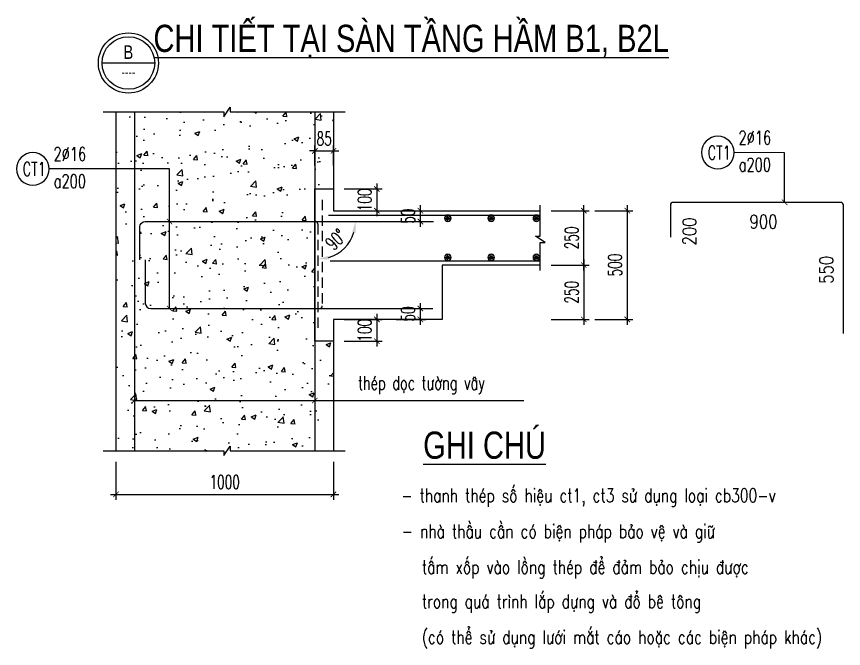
# Model space of a CAD drawing. Header units: millimetres. Extents: x -143483 to 1166745, y -1448440 to -1202244.
# Drawn here: x -88918 to -73706, y -1410138 to -1398512 of the extents above; entities that cross this region are included whole.
import ezdxf
from ezdxf.enums import TextEntityAlignment as Align

# ---------------------------------------------------------------- set-up
doc = ezdxf.new("R2010")
doc.units = ezdxf.units.MM
doc.header["$LTSCALE"] = 30
doc.header["$PDMODE"] = 3
doc.linetypes.add('DASHED', pattern=[19.05, 12.7, -6.35])
doc.layers.get('0').update_dxf_attribs({"lineweight": 9})
doc.layers.get('Defpoints').update_dxf_attribs({"lineweight": 9})
for name, color, linetype in [('ccu11-Chidan', 9, 'Continuous'), ('ccu11-Cotthep', 9, 'Continuous'), ('ccu11-Dim', 8, 'Continuous'), ('ccu11-Hatch', 8, 'Continuous'), ('ccu11-Manh', 8, 'Continuous'), ('ccu11-Text', 31, 'Continuous'), ('ccu11-Thay', 7, 'Continuous'), ('ccu11-Thep', 4, 'Continuous'), ('ccu11-Thep doc', 4, 'Continuous')]:
    doc.layers.add(name, color=color, linetype=linetype)
doc.styles.add('ccu11-dim', font='vnsimli.shx', dxfattribs={"width": 0.65, "bigfont": 'bigfont.shx'})
doc.styles.add('ccu11-VnAvantH', font='VHAVAN.TTF')
doc.styles.add('ccu11-VnAvH-B', font='VHAVANB.TTF')
doc.styles.add('ccu11-vnsimli', font='vnsimli.shx', dxfattribs={"width": 0.8, "bigfont": 'vns.shx'})
doc.styles.add('ccu11-vnsimple', font='vnsimple.shx', dxfattribs={"bigfont": 'bigfont.shx'})
doc.styles.add('ccu11_simli', font='vnsimli.shx', dxfattribs={"width": 0.8})
doc.styles.add('VNTIMEH', font='vnsimli.shx', dxfattribs={"width": 0.8, "bigfont": 'bigfont.shx'})
doc.dimstyles.new('ccu11-100', dxfattribs={"dimscale": 100, "dimtxt": 2.5, "dimasz": 1, "dimexe": 1, "dimexo": 2, "dimgap": 1, "dimtad": 1, "dimdec": 0, "dimdsep": 46, "dimtxsty": 'ccu11-dim', "dimblk": 'ARCHTICK', "dimcen": -1, "dimdle": 1, "dimclrd": 256, "dimclre": 256, "dimclrt": 3, "dimadec": 0, "dimazin": 2, "dimtfac": 0.1, "dimtdec": 0, "dimtmove": 0, "dimatfit": 1, "dimldrblk": 'ARCHTICK', "dimfxl": 0, "dimtvp": 0.833333, "dimtolj": 1, "dimtzin": 12, "dimarcsym": 0})
doc.dimstyles.new('ccu11-100x4', dxfattribs={"dimscale": 100, "dimtxt": 2.5, "dimasz": 1, "dimexe": 1, "dimexo": 2, "dimgap": 1, "dimtad": 1, "dimdec": 0, "dimlfac": 0.25, "dimdsep": 46, "dimtxsty": 'ccu11-dim', "dimblk": 'ARCHTICK', "dimcen": -1, "dimdle": 1, "dimclrd": 256, "dimclre": 256, "dimclrt": 3, "dimadec": 0, "dimazin": 2, "dimtfac": 0.1, "dimtdec": 0, "dimtmove": 0, "dimatfit": 1, "dimldrblk": 'ARCHTICK', "dimfxl": 0, "dimtvp": 0.833333, "dimtolj": 1, "dimtzin": 12, "dimarcsym": 0})

# ---------------------------------------------------------------- blocks, each defined once
blk = doc.blocks.new('_ARCHTICK')
at = {"color": 0, "linetype": 'ByBlock', "const_width": 0.15}
blk.add_lwpolyline([(-0.5, -0.5), (0.5, 0.5)], dxfattribs=at)
blk = doc.blocks.new('*D903')
at = {"layer": 'ccu11-Dim', "lineweight": -2, "ltscale": 10000, "transparency": 16777216}
for p, q in [((-87089, -1406703), (-87089, -1407403)), ((-83089, -1406703), (-83089, -1407403)), ((-87189, -1407303), (-82989, -1407303))]:
    blk.add_line(p, q, dxfattribs=at)
at = {"layer": 'Defpoints', "color": 0, "ltscale": 10000, "transparency": 16777216}
for p in [(-87089, -1406503), (-83089, -1406503), (-83089, -1407303)]:
    blk.add_point(p, dxfattribs=at)
at = {"layer": 'ccu11-Dim', "lineweight": -2, "ltscale": 10000, "transparency": 16777216, "xscale": 100, "yscale": 100, "zscale": 100, "rotation": 180}
blk.add_blockref('_ARCHTICK', (-87089, -1407303), dxfattribs=at)
at = {"layer": 'ccu11-Dim', "lineweight": -2, "ltscale": 10000, "transparency": 16777216, "xscale": 100, "yscale": 100, "zscale": 100}
blk.add_blockref('_ARCHTICK', (-83089, -1407303), dxfattribs=at)
at = {"layer": 'ccu11-Dim', "color": 3, "ltscale": 10000, "transparency": 16777216, "insert": (-85089, -1407078), "char_height": 250, "attachment_point": 5, "style": 'ccu11-dim'}
blk.add_mtext('\\A1;1000', dxfattribs=at)
blk = doc.blocks.new('*D904')
at = {"layer": 'ccu11-Dim', "lineweight": -2, "transparency": 16777216}
for p, q in [((-79083, -1402084), (-78383, -1402084)), ((-78483, -1403184), (-78483, -1401984)), ((-79083, -1403084), (-78383, -1403084))]:
    blk.add_line(p, q, dxfattribs=at)
at = {"layer": 'Defpoints', "color": 0, "transparency": 16777216}
for p in [(-79283, -1402084), (-78483, -1402084), (-79283, -1403084)]:
    blk.add_point(p, dxfattribs=at)
at = {"layer": 'ccu11-Dim', "lineweight": -2, "transparency": 16777216, "xscale": 100, "yscale": 100, "zscale": 100}
for p, rotation in [((-78483, -1402084), 90), ((-78483, -1403084), 270)]:
    blk.add_blockref('_ARCHTICK', p, dxfattribs=dict(at, rotation=rotation))
at = {"layer": 'ccu11-Dim', "color": 3, "transparency": 16777216, "insert": (-78708, -1402584), "char_height": 250, "attachment_point": 5, "rotation": 90, "style": 'ccu11-dim'}
blk.add_mtext('\\A1;250', dxfattribs=at)
blk = doc.blocks.new('*D905')
at = {"layer": 'ccu11-Dim', "lineweight": -2, "transparency": 16777216}
for p, q in [((-78483, -1402984), (-78483, -1404184)), ((-79083, -1403084), (-78383, -1403084)), ((-79083, -1404084), (-78383, -1404084))]:
    blk.add_line(p, q, dxfattribs=at)
at = {"layer": 'Defpoints', "color": 0, "transparency": 16777216}
for p in [(-79283, -1403084), (-79283, -1404084), (-78483, -1404084)]:
    blk.add_point(p, dxfattribs=at)
at = {"layer": 'ccu11-Dim', "lineweight": -2, "transparency": 16777216, "xscale": 100, "yscale": 100, "zscale": 100}
for p, rotation in [((-78483, -1403084), 90), ((-78483, -1404084), 270)]:
    blk.add_blockref('_ARCHTICK', p, dxfattribs=dict(at, rotation=rotation))
at = {"layer": 'ccu11-Dim', "color": 3, "transparency": 16777216, "insert": (-78708, -1403584), "char_height": 250, "attachment_point": 5, "rotation": 90, "style": 'ccu11-dim'}
blk.add_mtext('\\A1;250', dxfattribs=at)
blk = doc.blocks.new('*D906')
at = {"layer": 'ccu11-Dim', "lineweight": -2, "transparency": 16777216}
for p, q in [((-81490, -1404184), (-81490, -1403784)), ((-81932, -1403884), (-81390, -1403884)), ((-81932, -1404084), (-81390, -1404084))]:
    blk.add_line(p, q, dxfattribs=at)
at = {"layer": 'Defpoints', "color": 0, "transparency": 16777216}
for p in [(-82132, -1403884), (-81490, -1403884), (-82132, -1404084)]:
    blk.add_point(p, dxfattribs=at)
at = {"layer": 'ccu11-Dim', "lineweight": -2, "transparency": 16777216, "xscale": 100, "yscale": 100, "zscale": 100}
for p, rotation in [((-81490, -1403884), 90), ((-81490, -1404084), 270)]:
    blk.add_blockref('_ARCHTICK', p, dxfattribs=dict(at, rotation=rotation))
at = {"layer": 'ccu11-Dim', "color": 3, "transparency": 16777216, "insert": (-81715, -1403984), "char_height": 250, "attachment_point": 5, "rotation": 90, "style": 'ccu11-dim'}
blk.add_mtext('\\A1;50', dxfattribs=at)
blk = doc.blocks.new('*D907')
at = {"layer": 'ccu11-Dim', "lineweight": -2, "transparency": 16777216}
for p, q in [((-83429, -1401255), (-83429, -1400883)), ((-83089, -1401255), (-83089, -1400883)), ((-83429, -1400983), (-83529, -1400983)), ((-83429, -1400983), (-83089, -1400983)), ((-83089, -1400983), (-82989, -1400983))]:
    blk.add_line(p, q, dxfattribs=at)
at = {"layer": 'Defpoints', "color": 0, "transparency": 16777216}
for p in [(-83089, -1400983), (-83429, -1401455), (-83089, -1401455)]:
    blk.add_point(p, dxfattribs=at)
at = {"layer": 'ccu11-Dim', "lineweight": -2, "transparency": 16777216, "xscale": 100, "yscale": 100, "zscale": 100}
blk.add_blockref('_ARCHTICK', (-83429, -1400983), dxfattribs=at)
at = {"layer": 'ccu11-Dim', "lineweight": -2, "transparency": 16777216, "xscale": 100, "yscale": 100, "zscale": 100, "rotation": 180}
blk.add_blockref('_ARCHTICK', (-83089, -1400983), dxfattribs=at)
at = {"layer": 'ccu11-Dim', "color": 3, "transparency": 16777216, "insert": (-83259, -1400758), "char_height": 250, "attachment_point": 5, "style": 'ccu11-dim'}
blk.add_mtext('\\A1;85', dxfattribs=at)
blk = doc.blocks.new('*D908')
at = {"layer": 'ccu11-Dim', "lineweight": -2, "transparency": 16777216}
for p, q in [((-82889, -1404084), (-82190, -1404084)), ((-82290, -1403984), (-82290, -1404584)), ((-82889, -1404484), (-82190, -1404484))]:
    blk.add_line(p, q, dxfattribs=at)
at = {"layer": 'Defpoints', "color": 0, "transparency": 16777216}
for p in [(-83089, -1404084), (-83089, -1404484), (-82290, -1404484)]:
    blk.add_point(p, dxfattribs=at)
at = {"layer": 'ccu11-Dim', "lineweight": -2, "transparency": 16777216, "xscale": 100, "yscale": 100, "zscale": 100}
for p, rotation in [((-82290, -1404084), 90), ((-82290, -1404484), 270)]:
    blk.add_blockref('_ARCHTICK', p, dxfattribs=dict(at, rotation=rotation))
at = {"layer": 'ccu11-Dim', "color": 3, "transparency": 16777216, "insert": (-82515, -1404284), "char_height": 250, "attachment_point": 5, "rotation": 90, "style": 'ccu11-dim'}
blk.add_mtext('\\A1;100', dxfattribs=at)
blk = doc.blocks.new('*D909')
at = {"layer": 'ccu11-Dim', "lineweight": -2, "transparency": 16777216}
for p, q in [((-82290, -1401584), (-82290, -1402184)), ((-82889, -1401684), (-82190, -1401684)), ((-82889, -1402084), (-82190, -1402084))]:
    blk.add_line(p, q, dxfattribs=at)
at = {"layer": 'Defpoints', "color": 0, "transparency": 16777216}
for p in [(-83089, -1401684), (-83089, -1402084), (-82290, -1402084)]:
    blk.add_point(p, dxfattribs=at)
at = {"layer": 'ccu11-Dim', "lineweight": -2, "transparency": 16777216, "xscale": 100, "yscale": 100, "zscale": 100}
for p, rotation in [((-82290, -1401684), 90), ((-82290, -1402084), 270)]:
    blk.add_blockref('_ARCHTICK', p, dxfattribs=dict(at, rotation=rotation))
at = {"layer": 'ccu11-Dim', "color": 3, "transparency": 16777216, "insert": (-82515, -1401884), "char_height": 250, "attachment_point": 5, "rotation": 90, "style": 'ccu11-dim'}
blk.add_mtext('\\A1;100', dxfattribs=at)
blk = doc.blocks.new('*D910')
at = {"layer": 'ccu11-Dim', "lineweight": -2, "transparency": 16777216}
for p, q in [((-82889, -1402084), (-81390, -1402084)), ((-81490, -1402384), (-81490, -1401984)), ((-82889, -1402284), (-81390, -1402284))]:
    blk.add_line(p, q, dxfattribs=at)
at = {"layer": 'Defpoints', "color": 0, "transparency": 16777216}
for p in [(-83089, -1402084), (-81490, -1402084), (-83089, -1402284)]:
    blk.add_point(p, dxfattribs=at)
at = {"layer": 'ccu11-Dim', "lineweight": -2, "transparency": 16777216, "xscale": 100, "yscale": 100, "zscale": 100}
for p, rotation in [((-81490, -1402084), 90), ((-81490, -1402284), 270)]:
    blk.add_blockref('_ARCHTICK', p, dxfattribs=dict(at, rotation=rotation))
at = {"layer": 'ccu11-Dim', "color": 3, "transparency": 16777216, "insert": (-81715, -1402184), "char_height": 250, "attachment_point": 5, "rotation": 90, "style": 'ccu11-dim'}
blk.add_mtext('\\A1;50', dxfattribs=at)
blk = doc.blocks.new('*D920')
at = {"layer": 'ccu11-Dim', "lineweight": -2, "transparency": 16777216}
blk.add_arc((-83375, -1402284), 692, 286.6127, 343.3873, dxfattribs=at)
at = {"layer": 'ccu11-Dim', "transparency": 16777216}
for points in [[(-82744, -1402477), (-82678, -1402487), (-82682, -1402284)], [(-83172, -1402980), (-83181, -1402914), (-83375, -1402976)]]:
    blk.add_solid(points, dxfattribs=at)
at = {"layer": 'Defpoints', "color": 0, "transparency": 16777216}
for p in [(-86688, -1402284), (-83375, -1402334), (-81389, -1402284), (-83028, -1402883), (-83375, -1404284)]:
    blk.add_point(p, dxfattribs=at)
at = {"layer": 'ccu11-Dim', "color": 3, "transparency": 16777216, "insert": (-83044, -1402614), "char_height": 250, "attachment_point": 5, "rotation": 45, "style": 'ccu11-dim'}
blk.add_mtext('\\A1;90\\M+1818B', dxfattribs=at)
blk = doc.blocks.new('ct-ve')
at = {"layer": 'ccu11-Chidan', "color": 7}
blk.add_lwpolyline([(484, 0), (-484, 0)], dxfattribs=at)
at = {"layer": 'ccu11-Chidan', "color": 9}
blk.add_circle((0, 0), 553, dxfattribs=at)
at = {"layer": 'ccu11-Chidan', "color": 3}
blk.add_circle((0, 0), 484, dxfattribs=at)
at = {"layer": 'ccu11-Chidan', "color": 7, "style": 'ccu11-VnAvantH', "width": 0.8}
blk.add_attdef('B', text='', height=250, dxfattribs=at).set_placement((0, 0), align=Align.BOTTOM_CENTER)
blk.add_attdef('B', text='', height=180, dxfattribs=at).set_placement((0, -76), align=Align.TOP_CENTER)
blk = doc.blocks.new('MCT')
at = {"ltscale": 0.005}
for p, q in [((-0.49, 0), (0.49, 0)), ((0.35, -0.35), (-0.35, 0.35)), ((-0.35, -0.35), (0.35, 0.35)), ((0, -0.49), (0, 0.49))]:
    blk.add_line(p, q, dxfattribs=at)
blk.add_circle((0, 0), 0.492, dxfattribs=at)
blk = doc.blocks.new('*D889')
at = {"layer": 'ccu11-Dim', "lineweight": -2, "transparency": 16777216}
for p, q in [((-78283, -1402084), (-77583, -1402084)), ((-77683, -1401984), (-77683, -1404184)), ((-78283, -1404084), (-77583, -1404084))]:
    blk.add_line(p, q, dxfattribs=at)
at = {"layer": 'Defpoints', "color": 0, "transparency": 16777216}
for p in [(-78483, -1402084), (-78483, -1404084), (-77683, -1404084)]:
    blk.add_point(p, dxfattribs=at)
at = {"layer": 'ccu11-Dim', "lineweight": -2, "transparency": 16777216, "xscale": 100, "yscale": 100, "zscale": 100}
for p, rotation in [((-77683, -1402084), 90), ((-77683, -1404084), 270)]:
    blk.add_blockref('_ARCHTICK', p, dxfattribs=dict(at, rotation=rotation))
at = {"layer": 'ccu11-Dim', "color": 3, "transparency": 16777216, "insert": (-77908, -1403084), "char_height": 250, "attachment_point": 5, "rotation": 90, "style": 'ccu11-dim'}
blk.add_mtext('\\A1;500', dxfattribs=at)
blk = doc.blocks.new('SHD')
at = {"layer": 'ccu11-Cotthep'}
blk.add_circle((300, 0), 300, dxfattribs=at)
at = {"layer": 'ccu11-Cotthep', "color": 31, "style": 'ccu11_simli', "width": 0.8}
blk.add_attdef('DK', text='', height=250, dxfattribs=at).set_placement((-101, 65), align=Align.BOTTOM_RIGHT)
blk.add_attdef('KH', text='', height=250, dxfattribs=at).set_placement((300, 0), align=Align.MIDDLE)
blk.add_attdef('KC', text='', height=250, dxfattribs=at).set_placement((-101, -142), align=Align.TOP_RIGHT)

msp = doc.modelspace()

# ---------------------------------------------------------------- hatches: boundary and pattern name
at = {"layer": 'ccu11-Hatch'}
h = msp.add_hatch(dxfattribs=at)
h.set_pattern_fill('AR-CONC', color=256, scale=5, style=0)
h.set_pattern_definition([(50, (-9320.8, -172836.04), (910.92334, -79.69543), [95.25, -1047.75]), (355, (-9320.8, -172836), (-176.2171, 955.2842), [76.2, -838.2029]), (100.451445, (-9244.9, -172842.7), (734.70624, 875.58876), [80.95004, -890.4512]), (46.1842, (-9320.8, -172582), (1355.3952, -210.2116), [142.875, -1571.625]), (96.63556, (-9207.9, -172599.6), (1187.0207, 1237.1306), [121.4251, -1335.678]), (351.18415, (-9320.8, -172582), (1187.0207, 1237.1306), [114.2998, -1257.2987]), (21, (-9193.8, -172645.54), (758.07196, -511.326), [95.25, -1047.75]), (326, (-9193.8, -172645.5), (309.01014, 920.9398), [76.2, -838.2]), (71.451445, (-9130.65, -172688.15), (1067.0821, 409.61384), [80.95004, -890.4497]), (37.5, (-9320.82, -172836.04), (15.44302, 422.775194), [0, -828.04, 0, -850.9, 0, -841.375]), (7.5, (-9320.8, -172836.04), (334.09831, 500.90287), [0, -485.14, 0, -808.99, 0, -320.675]), (327.5, (-9604.03, -172836.04), (677.95298, -28.64372), [0, -317.5, 0, -990.6, 0, -1314.45]), (317.5, (-9731.03, -172836.04), (740.6459, 127.13246), [0, -412.75, 0, -657.86, 0, -933.45])])
h.paths.add_polyline_path([(-83089.49, -1400267), (-84988.77, -1400267), (-84988.77, -1400179.63), (-85105.26, -1400354.36), (-85105.26, -1400267), (-87089.49, -1400267), (-87089.49, -1406502.85), (-85105.26, -1406502.85), (-85105.26, -1406590.22), (-84988.77, -1406415.49), (-84988.77, -1406502.85), (-83089.49, -1406502.85), (-83089.49, -1404483.93), (-83429.49, -1404483.93), (-83429.49, -1401683.93), (-83089.49, -1401683.93)])

# ---------------------------------------------------------------- linework, layer by layer
at = {"layer": 'ccu11-Manh'}
for points in [[(-87323.3, -1400267), (-85105.26, -1400267), (-85105.26, -1400354.36), (-84988.77, -1400179.63), (-84988.77, -1400267), (-82873.3, -1400267)], [(-79282.74, -1403182.93), (-79282.74, -1402671.57), (-79195.38, -1402671.57), (-79370.11, -1402555.08), (-79282.74, -1402555.08), (-79282.74, -1401984.93)], [(-87323.3, -1406502.85), (-85105.26, -1406502.85), (-85105.26, -1406590.22), (-84988.77, -1406415.49), (-84988.77, -1406502.85), (-82873.3, -1406502.85)]]:
    msp.add_lwpolyline(points, dxfattribs=at)
at = {"layer": 'ccu11-Thay', "linetype": 'Continuous'}
for p, q in [((-87089.49, -1400267), (-87089.49, -1406502.85)), ((-83429.49, -1404483.93), (-83429.49, -1401683.93)), ((-83429.49, -1401683.93), (-83089.49, -1401683.93)), ((-83089.49, -1404483.93), (-83429.49, -1404483.93))]:
    msp.add_line(p, q, dxfattribs=at)
for points in [[(-83089.49, -1400267), (-83089.49, -1402083.93), (-79282.74, -1402083.93)], [(-79282.74, -1403083.93), (-81089.49, -1403083.93), (-81089.49, -1404083.93), (-83089.49, -1404083.93), (-83089.49, -1406502.85)]]:
    msp.add_lwpolyline(points, dxfattribs=at)
at = {"layer": 'ccu11-Thep'}
for p, q in [((-86749.49, -1400267), (-86749.49, -1406502.85)), ((-83429.49, -1400267), (-83429.49, -1406502.85)), ((-83179.13, -1402163.93), (-79282.74, -1402163.93)), ((-83150.81, -1403003.93), (-79282.74, -1403003.93))]:
    msp.add_line(p, q, dxfattribs=at)
at = {"layer": 'ccu11-Thep', "linetype": 'DASHED', "ltscale": 0.5}
for points in [[(-83293.51, -1401883.93), (-83293.51, -1403833.93, -0.41421356), (-83343.51, -1403883.93)], [(-83424.52, -1402283.93, -0.41421356), (-83374.52, -1402333.93), (-83374.52, -1404283.93)]]:
    msp.add_lwpolyline(points, format="xyb", dxfattribs=at)
at = {"layer": 'ccu11-Thep'}
for points in [[(-73706.14, -1404345.48), (-73706.14, -1401980.64, 0.41421356), (-73756.14, -1401930.64), (-76839.6, -1401930.64, 0.41421356), (-76889.6, -1401980.64), (-76889.6, -1402571.85)], [(-86649.49, -1402986.77), (-86649.49, -1402383.93, -0.41421356), (-86549.49, -1402283.93), (-81250.99, -1402283.93)], [(-86549.49, -1402986.77), (-86549.49, -1403783.93, 0.41421356), (-86449.49, -1403883.93), (-81260.59, -1403883.93)]]:
    msp.add_lwpolyline(points, format="xyb", dxfattribs=at)

# ---------------------------------------------------------------- block references
at = {"layer": 'ccu11-Chidan'}
ref = msp.add_blockref('ct-ve', (-86860.69, -1399366.87), dxfattribs=at)
ref.add_attrib('B', 'b', dxfattribs={"color": 7, "height": 250, "style": 'ccu11-VnAvantH', "width": 0.8}).set_placement((-86860.69, -1399366.87), align=Align.BOTTOM_CENTER)
ref.add_attrib('B', '----', dxfattribs={"color": 31, "height": 180, "style": 'ccu11-VnAvantH', "width": 0.8}).set_placement((-86860.69, -1399442.51), align=Align.TOP_CENTER)
at = {"layer": 'ccu11-Cotthep'}
ref = msp.add_blockref('SHD', (-75716.94, -1401014.5), dxfattribs=dict(at, xscale=-1))
ref.add_attrib('KH', 'CT1', dxfattribs={"color": 31, "height": 250, "style": 'ccu11-vnsimple', "width": 0.7}).set_placement((-75991.94, -1401014.5), align=Align.MIDDLE_CENTER)
ref.add_attrib('KC', 'a200', dxfattribs={"color": 31, "height": 250, "style": 'ccu11-vnsimple', "width": 0.7}).set_placement((-75336.16, -1401114.5), align=Align.TOP_CENTER)
ref.add_attrib('DK', '2`16', dxfattribs={"color": 31, "height": 250, "style": 'ccu11-vnsimple', "width": 0.7}).set_placement((-75336.16, -1400939.5), align=Align.BOTTOM_CENTER)
at = {"layer": 'ccu11-Cotthep', "color": 2}
ref = msp.add_blockref('SHD', (-88318.49, -1401316.31), dxfattribs=dict(at, xscale=-1))
ref.add_attrib('KH', 'CT1', dxfattribs={"color": 31, "height": 250, "style": 'ccu11-vnsimple', "width": 0.7}).set_placement((-88593.49, -1401316.31), align=Align.MIDDLE_CENTER)
ref.add_attrib('KC', 'a200', dxfattribs={"color": 31, "height": 250, "style": 'ccu11-vnsimple', "width": 0.7}).set_placement((-87937.7, -1401416.31), align=Align.TOP_CENTER)
ref.add_attrib('DK', '2`16', dxfattribs={"color": 31, "height": 250, "style": 'ccu11-vnsimple', "width": 0.7}).set_placement((-87937.7, -1401241.31), align=Align.BOTTOM_CENTER)
at = {"layer": 'ccu11-Thep doc', "xscale": -121.9200000001001, "yscale": 121.9200000001001, "zscale": 121.92, "rotation": 270}
for p in [(-80982.56, -1402223.62), (-80188.07, -1402223.93), (-79356.47, -1402223.62), (-80982.56, -1402943.93), (-80188.07, -1402944.23), (-79356.47, -1402943.93)]:
    msp.add_blockref('MCT', p, dxfattribs=at)

# ---------------------------------------------------------------- texts
at = {"layer": 'ccu11-Text', "style": 'ccu11-VnAvH-B', "width": 0.8}
msp.add_text('%%Uchi tiÕt t¹i sµn tÇng hÇm b1, b2l', height=500, dxfattribs=at).set_placement((-81659.19, -1398892.51), align=Align.MIDDLE)
at = {"layer": 'ccu11-Text', "style": 'VNTIMEH', "width": 0.8}
for s, p in [('200', (-76413.98, -1402723.25)), ('550', (-73895.97, -1403428.49))]:
    msp.add_text(s, height=250, rotation=90, dxfattribs=at).set_placement(p)
at = {"layer": 'ccu11-Text'}
for s, height, style, width, p in [('900', 250, 'VNTIMEH', 0.8, (-75434.16, -1402412.54)), ('thÐp däc t\xadêng v©y', 250.0332, 'ccu11-vnsimli', 0.7, (-82637.29, -1405377.28, -358959.88)), ('%%Ughi chó', 500, 'ccu11-VnAvH-B', 0.8, (-81437.94, -1406648.36)), ('- thanh thÐp sè hiÖu ct1, ct3 sö dông lo¹i cb300-v', 250.0332, 'ccu11-vnsimli', 0.75, (-81840.97, -1407448.13)), ('- nhµ thÇu cÇn cã biÖn ph¸p b¶o vÖ vµ gi÷', 250.0332, 'ccu11-vnsimli', 0.75, (-81833.09, -1408107.27)), ('tÊm xèp vµo lång thÐp ®Ó ®¶m b¶o chÞu ®\xadîc', 250.0332, 'ccu11-vnsimli', 0.75, (-81461.86, -1408765.4)), ('trong qu¸ tr×nh l¾p dùng vµ ®æ bª t«ng', 250.0332, 'ccu11-vnsimli', 0.75, (-81461.86, -1409397.07)), ('(cã thÓ sö dông l\xadíi m¾t c¸o hoÆc c¸c biÖn ph¸p kh¸c)', 250.0332, 'ccu11-vnsimli', 0.75, (-81461.86, -1410055.07))]:
    msp.add_text(s, height=height, dxfattribs=dict(at, style=style, width=width)).set_placement(p)

# ---------------------------------------------------------------- dimensions: what is measured, and where the dimension line sits
at = {"layer": 'ccu11-Dim'}
dim = msp.add_linear_dim(base=(-83089.49, -1400983.18), p1=(-83429.49, -1401454.99), p2=(-83089.49, -1401454.99), text='85', dimstyle='ccu11-100x4', override={"dimtix": 1}, dxfattribs=at)
dim.commit()
dim.dimension.update_dxf_attribs({"geometry": '*D907', "text_midpoint": (-83259.49, -1400758.18)})
for base, p1, p2, angle, picture, middle in [((-82289.72, -1402083.93), (-83089.49, -1401683.93), (-83089.49, -1402083.93), 270, '*D909', (-82289.72, -1401883.93)), ((-81489.59, -1402083.93), (-83089.49, -1402283.93), (-83089.49, -1402083.93), 90, '*D910', (-81489.59, -1402183.93)), ((-81489.59, -1403883.93), (-82132.35, -1404083.93), (-82132.35, -1403883.93), 90, '*D906', (-81489.59, -1403983.93)), ((-82289.72, -1404483.93), (-83089.49, -1404083.93), (-83089.49, -1404483.93), 270, '*D908', (-82289.72, -1404283.93))]:
    dim = msp.add_linear_dim(base=base, p1=p1, p2=p2, angle=angle, dimstyle='ccu11-100x4', dxfattribs=at)
    dim.commit()
    dim.dimension.update_dxf_attribs({"geometry": picture, "text_midpoint": middle, "dimtype": 160})
dim = msp.add_angular_dim_2l(base=(-83028.42, -1402883.39), line1=((-83374.52, -1402333.93), (-83374.52, -1404283.93)), line2=((-86687.99, -1402283.93), (-81389.49, -1402283.93)), dimstyle='ccu11-100x4', override={"dimasz": 2, "dimsah": 1}, dxfattribs=at)
dim.commit()
dim.dimension.update_dxf_attribs({"geometry": '*D920', "text_midpoint": (-83044.16, -1402614.29)})
for base, p1, p2, picture, middle in [((-78482.74, -1402083.93), (-79282.74, -1403083.93), (-79282.74, -1402083.93), '*D904', (-78707.74, -1402583.93)), ((-77682.74, -1404083.93), (-78482.74, -1402083.93), (-78482.74, -1404083.93), '*D889', (-77907.74, -1403083.93)), ((-78482.74, -1404083.93), (-79282.74, -1403083.93), (-79282.74, -1404083.93), '*D905', (-78707.74, -1403583.93))]:
    dim = msp.add_linear_dim(base=base, p1=p1, p2=p2, angle=90, dimstyle='ccu11-100x4', dxfattribs=at)
    dim.commit()
    dim.dimension.update_dxf_attribs({"geometry": picture, "text_midpoint": middle})
at = {"layer": 'ccu11-Dim', "ltscale": 10000}
dim = msp.add_linear_dim(base=(-83089.49, -1407302.85), p1=(-87089.49, -1406502.85), p2=(-83089.49, -1406502.85), dimstyle='ccu11-100x4', dxfattribs=at)
dim.commit()
dim.dimension.update_dxf_attribs({"geometry": '*D903', "text_midpoint": (-85089.49, -1407077.85)})

# ---------------------------------------------------------------- leaders
at = {"layer": 'ccu11-Cotthep'}
msp.add_leader([(-74788.02, -1401930.64), (-74788.02, -1401017.48), (-75716.94, -1401014.5)], dimstyle='ccu11-100', override={"dimgap": 1, "dimtad": 0, "dimfxl": 3, "dimfxlon": 1, "dimtfill": 1, "dimarcsym": 1}, dxfattribs=at)
for points in [[(-86102.56, -1402283.93), (-86102.56, -1401316.31), (-88318.49, -1401316.31)], [(-86102.56, -1403883.93), (-86102.56, -1401316.31), (-88318.49, -1401316.31)], [(-86751.87, -1405575.85), (-79589.02, -1405575.85)], [(-83431.87, -1405575.85), (-79589.02, -1405575.85)]]:
    msp.add_leader(points, dimstyle='ccu11-100x4', dxfattribs=at)

doc.saveas('drawing.dxf')
